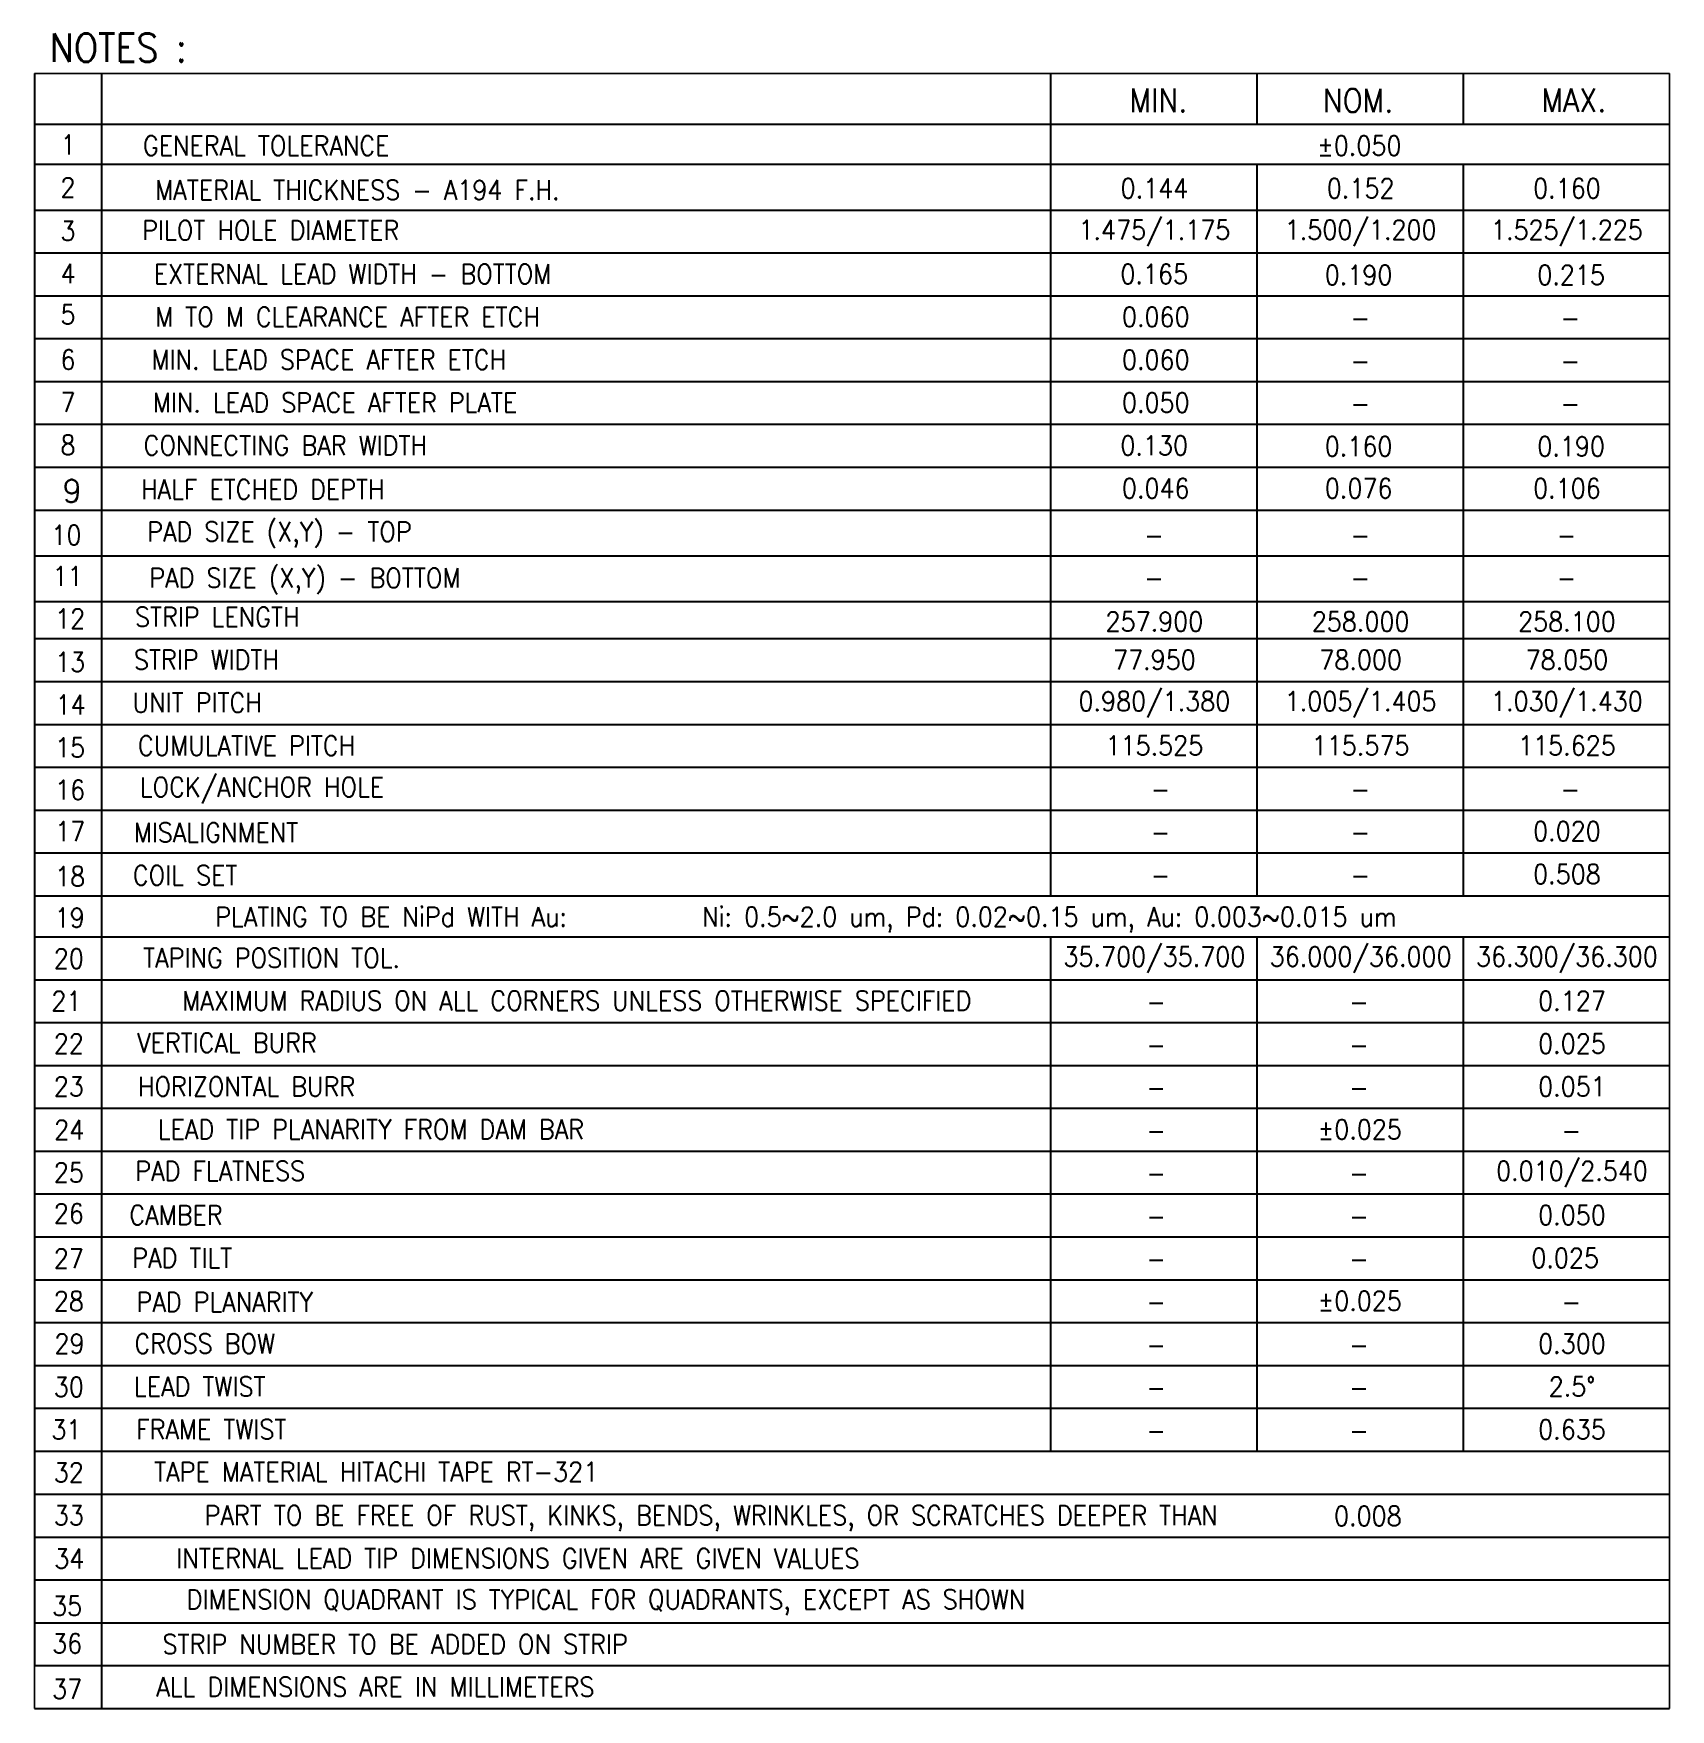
# Model space of a CAD drawing. Header units: millimetres. Extents: x 424.02 to 429.08, y 141 to 146.19.
import ezdxf
from ezdxf.enums import TextEntityAlignment as Align

# ---------------------------------------------------------------- set-up
doc = ezdxf.new("R2010")
doc.units = ezdxf.units.MM
doc.header["$LTSCALE"] = 0.5
doc.layers.add('NOTES', color=7, linetype='Continuous')
doc.styles.add('ROMANS', font='romans.shx', dxfattribs={"bigfont": 'AllInOneBig.shx'})
doc.styles.add('SIMPLEX', font='simplex.shx', dxfattribs={"bigfont": 'AllInOneBig.shx'})

msp = doc.modelspace()

# ---------------------------------------------------------------- linework, layer by layer
at = {"layer": 'NOTES', "color": 7}
for p, q in [((424.0203, 146.0617), (424.0203, 144.7107)), ((424.0203, 144.7107), (424.0203, 141.1346))]:
    msp.add_line(p, q, dxfattribs=at)
at = {"layer": 'NOTES', "color": 3}
for p, q in [((424.2285, 144.7107), (424.2285, 146.0617)), ((424.0203, 145.9044), (429.0796, 145.9044)), ((424.0203, 145.7806), (429.0796, 145.7806)), ((424.0203, 145.6392), (429.0796, 145.6392)), ((424.0203, 145.5065), (429.0796, 145.5065)), ((424.0203, 145.3739), (429.0796, 145.3739)), ((424.0203, 145.2412), (429.0796, 145.2412)), ((424.0203, 145.1086), (429.0796, 145.1086)), ((424.0203, 144.976), (429.0796, 144.976)), ((424.0203, 144.8433), (429.0796, 144.8433)), ((424.0203, 144.7107), (429.0796, 144.7107)), ((424.0203, 144.7107), (429.0796, 144.7107)), ((424.2285, 141.0019), (424.2285, 144.7107)), ((424.0203, 144.5693), (429.0796, 144.5693)), ((424.0203, 144.4278), (429.0796, 144.4278)), ((424.0203, 144.3128), (429.0796, 144.3128)), ((424.0203, 144.1802), (429.0796, 144.1802)), ((424.0203, 144.0475), (429.0796, 144.0475)), ((424.0203, 143.9149), (429.0796, 143.9149)), ((424.0203, 143.7823), (429.0796, 143.7823)), ((424.0203, 143.6496), (429.0796, 143.6496)), ((424.0203, 143.517), (429.0796, 143.517)), ((424.0203, 143.39), (429.0796, 143.39)), ((424.0203, 143.2573), (429.0796, 143.2573)), ((424.0203, 143.1247), (429.0796, 143.1247)), ((424.0203, 142.9921), (429.0796, 142.9921)), ((424.0203, 142.8594), (429.0796, 142.8594)), ((424.0203, 142.7268), (429.0796, 142.7268)), ((424.0203, 142.5942), (429.0796, 142.5942)), ((424.0203, 142.4615), (429.0796, 142.4615)), ((424.0203, 142.3289), (429.0796, 142.3289)), ((424.0203, 142.1963), (429.0796, 142.1963)), ((424.0203, 142.0636), (429.0796, 142.0636)), ((424.0203, 141.931), (429.0796, 141.931)), ((424.0203, 141.7984), (429.0796, 141.7984)), ((424.0203, 141.7984), (429.0796, 141.7984)), ((424.0203, 141.6657), (429.0796, 141.6657)), ((424.0203, 141.5325), (429.0796, 141.5325)), ((424.0203, 141.3998), (429.0796, 141.3998)), ((424.0203, 141.2672), (429.0796, 141.2672)), ((424.0203, 141.1346), (429.0796, 141.1346)), ((424.0203, 141.0019), (429.0796, 141.0019))]:
    msp.add_line(p, q, dxfattribs=at)
at = {"layer": 'NOTES', "color": 7, "const_width": 0.00603}
for points in [[(424.0203, 146.0617), (429.0796, 146.0617)], [(424.0203, 141.0019), (424.0203, 146.0617)], [(427.1649, 144.7107), (427.1649, 146.0617)], [(427.8031, 145.9044), (427.8031, 146.0617)], [(428.4414, 145.9044), (428.4414, 146.0617)], [(429.0796, 144.7107), (429.0796, 146.0617)], [(427.8031, 144.7107), (427.8031, 145.7806)], [(428.4414, 144.7107), (428.4414, 145.7806)], [(427.1649, 143.517), (427.1649, 144.7107)], [(427.8031, 143.517), (427.8031, 144.7107)], [(428.4414, 143.517), (428.4414, 144.7107)], [(429.0796, 141.0019), (429.0796, 144.7107)], [(427.1649, 141.7984), (427.1649, 143.39)], [(427.8031, 141.7984), (427.8031, 143.39)], [(428.4414, 141.7984), (428.4414, 143.39)], [(429.0796, 141.0019), (424.0203, 141.0019)]]:
    msp.add_lwpolyline(points, dxfattribs=at)

# ---------------------------------------------------------------- texts
at = {"layer": 'NOTES', "color": 7, "style": 'ROMANS', "width": 0.9}
for s, height, p in [('NOTES :', 0.08785, (424.2799, 146.1415)), ('MIN.', 0.07235, (427.4981, 145.9786)), ('NOM.', 0.07235, (428.116, 145.9779)), ('MAX.', 0.07235, (428.7838, 145.9792))]:
    msp.add_text(s, height=height, dxfattribs=at).set_placement(p, align=Align.MIDDLE)
at = {"layer": 'NOTES', "color": 3, "style": 'ROMANS', "width": 0.9}
for s, height, p in [('1', 0.0603, (424.1241, 145.8415)), ('GENERAL TOLERANCE ', 0.060288, (424.7558, 145.8384)), ('%%P0.050', 0.06029, (428.1199, 145.8382)), ('2', 0.0603, (424.1241, 145.7089)), ('MATERIAL THICKNESS - A194 F.H.', 0.060288, (425.0193, 145.7009)), ('0.144', 0.06029, (427.4857, 145.7063)), ('0.152', 0.06029, (428.1239, 145.7063)), ('0.160', 0.06029, (428.7622, 145.7063)), ('3', 0.0603, (424.1241, 145.5747)), ('PILOT HOLE DIAMETER', 0.060288, (424.7512, 145.5766)), ('1.475/1.175', 0.060288, (427.4857, 145.5737)), ('1.500/1.200', 0.060288, (428.1239, 145.5737)), ('1.525/1.225', 0.060288, (428.7622, 145.5737)), ('4', 0.0603, (424.1241, 145.4426)), ('EXTERNAL LEAD WIDTH - BOTTOM', 0.060288, (425.0044, 145.4412)), ('0.165', 0.06029, (427.4851, 145.441)), ('0.190', 0.06029, (428.1176, 145.4382)), ('0.215', 0.06029, (428.7752, 145.4382)), ('5', 0.0603, (424.1241, 145.316)), ('M TO M CLEARANCE AFTER ETCH', 0.060288, (424.9889, 145.3086)), ('0.060', 0.06029, (427.49, 145.3084)), ('-', 0.0603, (428.1227, 145.3056)), ('-', 0.0603, (428.7727, 145.3056)), ('6', 0.0603, (424.1241, 145.1764)), ('MIN. LEAD SPACE AFTER ETCH', 0.060288, (424.9308, 145.1759)), ('0.060', 0.06029, (427.49, 145.1758)), ('-', 0.0603, (428.1227, 145.1729)), ('-', 0.0603, (428.7727, 145.1729)), ('7', 0.0603, (424.1241, 145.0447)), ('MIN. LEAD SPACE AFTER PLATE', 0.060288, (424.9501, 145.0433)), ('0.050', 0.06029, (427.49, 145.0431)), ('-', 0.0603, (428.1227, 145.0403)), ('-', 0.0603, (428.7727, 145.0403)), ('8', 0.0603, (424.1241, 144.912)), ('CONNECTING BAR WIDTH', 0.060288, (424.7964, 144.9107)), ('0.130', 0.06029, (427.4851, 144.9105)), ('0.160', 0.06029, (428.1176, 144.9077)), ('0.190', 0.06029, (428.7752, 144.9077)), ('0.046', 0.06029, (427.4899, 144.7779)), ('0.076', 0.06029, (428.1178, 144.7779)), ('0.106', 0.06029, (428.7622, 144.7779)), ('HALF ETCHED DEPTH', 0.060288, (424.7266, 144.7746)), ('PAD SIZE (X,Y) - TOP', 0.060288, (424.7782, 144.6395)), ('-', 0.0603, (427.4845, 144.6336)), ('-', 0.0603, (428.1227, 144.6336)), ('-', 0.0603, (428.7609, 144.6336)), ('11', 0.06029, (424.1228, 144.5063)), ('PAD SIZE (X,Y) - BOTTOM', 0.060288, (424.857, 144.4964)), ('-', 0.0603, (427.4845, 144.5009)), ('-', 0.0603, (428.1227, 144.5009)), ('-', 0.0603, (428.7609, 144.5009)), ('12', 0.06029, (424.1306, 144.3744)), ('STRIP LENGTH', 0.060288, (424.5858, 144.3801)), ('257.900', 0.06029, (427.4857, 144.3656)), ('258.000', 0.06029, (428.1239, 144.3656)), ('258.100', 0.06029, (428.7622, 144.3656)), ('13', 0.06029, (424.1306, 144.2404)), ('STRIP WIDTH', 0.060288, (424.5523, 144.2475)), ('77.950', 0.06029, (427.4857, 144.2473)), ('78.000', 0.06029, (428.1239, 144.2473)), ('78.050', 0.06029, (428.7622, 144.2473)), ('14', 0.06029, (424.1319, 144.1084)), ('UNIT PITCH', 0.06029, (424.5238, 144.1149)), ('0.980/1.380', 0.060288, (427.4857, 144.1147)), ('1.005/1.405', 0.060288, (428.1239, 144.1147)), ('1.030/1.430', 0.060288, (428.7622, 144.1147)), ('15', 0.06029, (424.1306, 143.9757)), ('CUMULATIVE PITCH', 0.060288, (424.6763, 143.9817)), ('115.525', 0.06029, (427.4857, 143.9821)), ('115.575', 0.06029, (428.1239, 143.9821)), ('115.625', 0.06029, (428.7622, 143.9821)), ('16', 0.06029, (424.1306, 143.8447)), ('LOCK/ANCHOR HOLE', 0.060288, (424.7241, 143.849)), ('-', 0.0603, (427.5045, 143.8466)), ('-', 0.0603, (428.1227, 143.8466)), ('-', 0.0603, (428.7727, 143.8466)), ('17', 0.06029, (424.1306, 143.7165)), ('MISALIGNMENT', 0.060288, (424.5819, 143.7128)), ('0.020', 0.06029, (428.7622, 143.7168)), ('-', 0.0603, (427.5045, 143.714)), ('-', 0.0603, (428.1227, 143.714)), ('0.508', 0.06029, (428.7622, 143.5841)), ('18', 0.06029, (424.1306, 143.577)), ('COIL SET', 0.06029, (424.4864, 143.5804)), ('-', 0.0603, (427.5045, 143.5813)), ('-', 0.0603, (428.1227, 143.5813)), ('19', 0.06029, (424.1293, 143.4492)), ('PLATING TO BE NiPd WITH Au:        Ni: 0.5~2.0 um, Pd: 0.02~0.15 um, Au: 0.003~0.015 um', 0.060288, (426.407, 143.4443)), ('TAPING POSITION TOL.', 0.060288, (424.7538, 143.3247)), ('20', 0.06029, (424.1267, 143.3225)), ('21', 0.06029, (424.119, 143.1914)), ('MAXIMUM RADIUS ON ALL CORNERS UNLESS OTHERWISE SPECIFIED', 0.060288, (425.6982, 143.192)), ('0.127', 0.06029, (428.7779, 143.1919)), ('-', 0.0603, (427.4913, 143.189)), ('-', 0.0603, (428.1189, 143.189)), ('22', 0.06029, (424.1267, 143.0594)), ('VERTICAL BURR', 0.060288, (424.6155, 143.0622)), ('-', 0.0603, (427.4913, 143.0564)), ('-', 0.0603, (428.1189, 143.0564)), ('0.025', 0.06029, (428.7779, 143.0592)), ('23', 0.06029, (424.1267, 142.9268)), ('HORIZONTAL BURR', 0.060288, (424.6763, 142.9268)), ('0.051', 0.06029, (428.7779, 142.9266)), ('-', 0.0603, (427.4913, 142.9238)), ('-', 0.0603, (428.1189, 142.9238)), ('24', 0.06029, (424.128, 142.7927)), ('LEAD TIP PLANARITY FROM DAM BAR', 0.060288, (425.0612, 142.7941)), ('-', 0.0603, (427.4913, 142.7911)), ('%%P0.025', 0.06029, (428.1213, 142.794)), ('-', 0.0603, (428.7755, 142.7911)), ('25', 0.06029, (424.1267, 142.6605)), ('PAD FLATNESS', 0.060288, (424.5949, 142.6655)), ('0.010/2.540', 0.060288, (428.7779, 142.6613)), ('-', 0.0603, (427.4913, 142.6585)), ('-', 0.0603, (428.1189, 142.6585)), ('26', 0.06029, (424.1267, 142.5339)), ('CAMBER', 0.06029, (424.458, 142.5289)), ('0.050', 0.06029, (428.7779, 142.5287)), ('-', 0.0603, (427.4913, 142.5259)), ('-', 0.0603, (428.1189, 142.5259)), ('27', 0.06029, (424.1267, 142.3943)), ('PAD TILT', 0.06029, (424.4773, 142.3962)), ('0.025', 0.06029, (428.7567, 142.3961)), ('-', 0.0603, (427.4913, 142.3932)), ('-', 0.0603, (428.1189, 142.3932)), ('28', 0.06029, (424.1267, 142.2626)), ('PAD PLANARITY', 0.060288, (424.6091, 142.2601)), ('%%P0.025', 0.06029, (428.1213, 142.2634)), ('-', 0.0603, (427.4913, 142.2606)), ('-', 0.0603, (428.7755, 142.2606)), ('29', 0.06029, (424.1285, 142.1311)), ('CROSS BOW', 0.06029, (424.5471, 142.131)), ('-', 0.0603, (427.4913, 142.128)), ('-', 0.0603, (428.1189, 142.128)), ('0.300', 0.06029, (428.7779, 142.1308)), ('30', 0.06029, (424.1267, 141.997)), ('LEAD TWIST', 0.06029, (424.5316, 141.9983)), ('2.5%%d', 0.06029, (428.7779, 141.9982)), ('-', 0.0603, (427.4913, 141.9953)), ('-', 0.0603, (428.1189, 141.9953)), ('31', 0.06029, (424.119, 141.8651)), ('FRAME TWIST', 0.060288, (424.5672, 141.8657)), ('-', 0.0603, (427.4913, 141.8627)), ('-', 0.0603, (428.1189, 141.8627)), ('0.635', 0.06029, (428.7779, 141.8655)), ('32', 0.06029, (424.1267, 141.7323)), ('TAPE MATERIAL HITACHI TAPE RT-321', 0.060288, (425.0775, 141.7344)), ('33', 0.06029, (424.1267, 141.5997)), ('PART TO BE FREE OF RUST, KINKS, BENDS, WRINKLES, OR SCRATCHES DEEPER THAN', 0.060288, (426.1141, 141.5904)), ('0.008', 0.06029, (428.1462, 141.5977)), ('34', 0.06029, (424.128, 141.4657)), ('INTERNAL LEAD TIP DIMENSIONS GIVEN ARE GIVEN VALUES', 0.060288, (425.516, 141.4665)), ('DIMENSION QUADRANT IS TYPICAL FOR QUADRANTS, EXCEPT AS SHOWN', 0.060288, (425.7886, 141.3303)), ('STRIP NUMBER TO BE ADDED ON STRIP', 0.060288, (425.1362, 141.2009)), ('ALL DIMENSIONS ARE IN MILLIMETERS', 0.060288, (425.0749, 141.0689))]:
    msp.add_text(s, height=height, dxfattribs=at).set_placement(p, align=Align.MIDDLE)
at = {"layer": 'NOTES', "color": 3, "style": 'SIMPLEX'}
msp.add_text('9', height=0.0701, dxfattribs=at).set_placement((424.1068, 144.7347))
at = {"layer": 'NOTES', "color": 3, "style": 'ROMANS', "width": 0.9}
for s, p in [('10', (424.0726, 144.6032)), ('35', (424.075, 141.2894)), ('36', (424.075, 141.1732)), ('37', (424.075, 141.0323))]:
    msp.add_text(s, height=0.06029, dxfattribs=at).set_placement(p)
at = {"layer": 'NOTES', "style": 'ROMANS', "width": 0.9}
for s, p in [('35.700/35.700', (427.4857, 143.3245)), ('36.000/36.000', (428.1239, 143.3245)), ('36.300/36.300', (428.7622, 143.3245))]:
    msp.add_text(s, height=0.060288, dxfattribs=at).set_placement(p, align=Align.MIDDLE)

doc.saveas('drawing.dxf')
